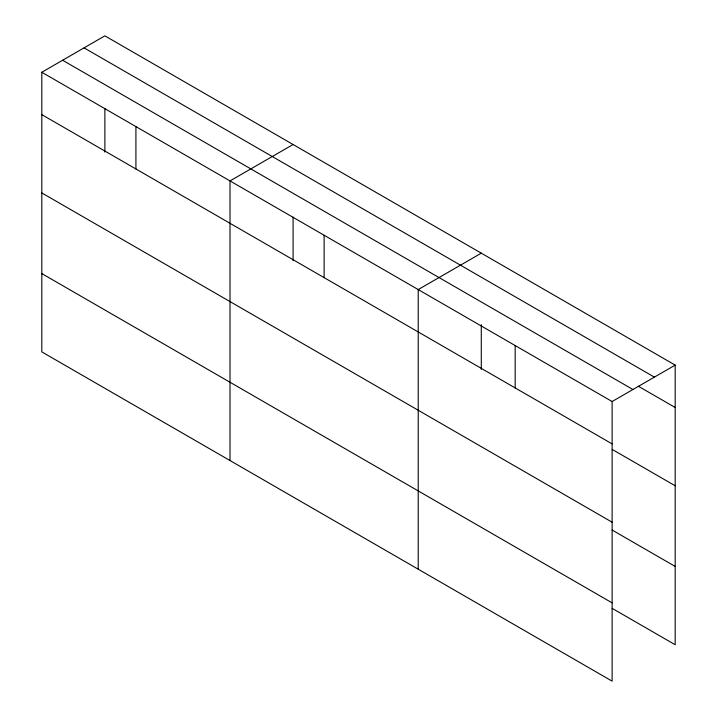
<?xml version="1.0" encoding="UTF-8"?>
<svg xmlns="http://www.w3.org/2000/svg" width="717" height="717" viewBox="0 0 717 717"><rect width="100%" height="100%" fill="white"/><g stroke="black" fill="none" stroke-linecap="round" stroke-linejoin="round"><path stroke-width="1.08" d="M41.81 72.256L612.121 401.529L612.121 681.15L41.81 351.886L41.81 72.256L104.879 35.85L675.19 365.114L675.19 644.744L612.166 608.357M293.083 144.511L230.014 180.917L230.014 460.538M481.286 253.164L418.217 289.578L418.217 569.199M612.121 401.529L675.19 365.114M84.068 47.869L654.379 377.133M638.345 386.23L675.19 407.498M62.621 60.246L632.932 389.51M41.81 114.639L612.121 443.904M612.166 449.407L675.19 485.785M41.81 192.927L612.121 522.2M612.166 530.069L675.19 566.448M41.81 273.589L612.121 602.863M515.173 345.549L515.173 387.933M481.286 324.622L481.286 369.363M324.12 235.248L324.12 277.631M293.083 217.09L293.083 260.701M135.916 126.586L135.916 168.97M104.879 108.428L104.879 152.049"/></g></svg>
